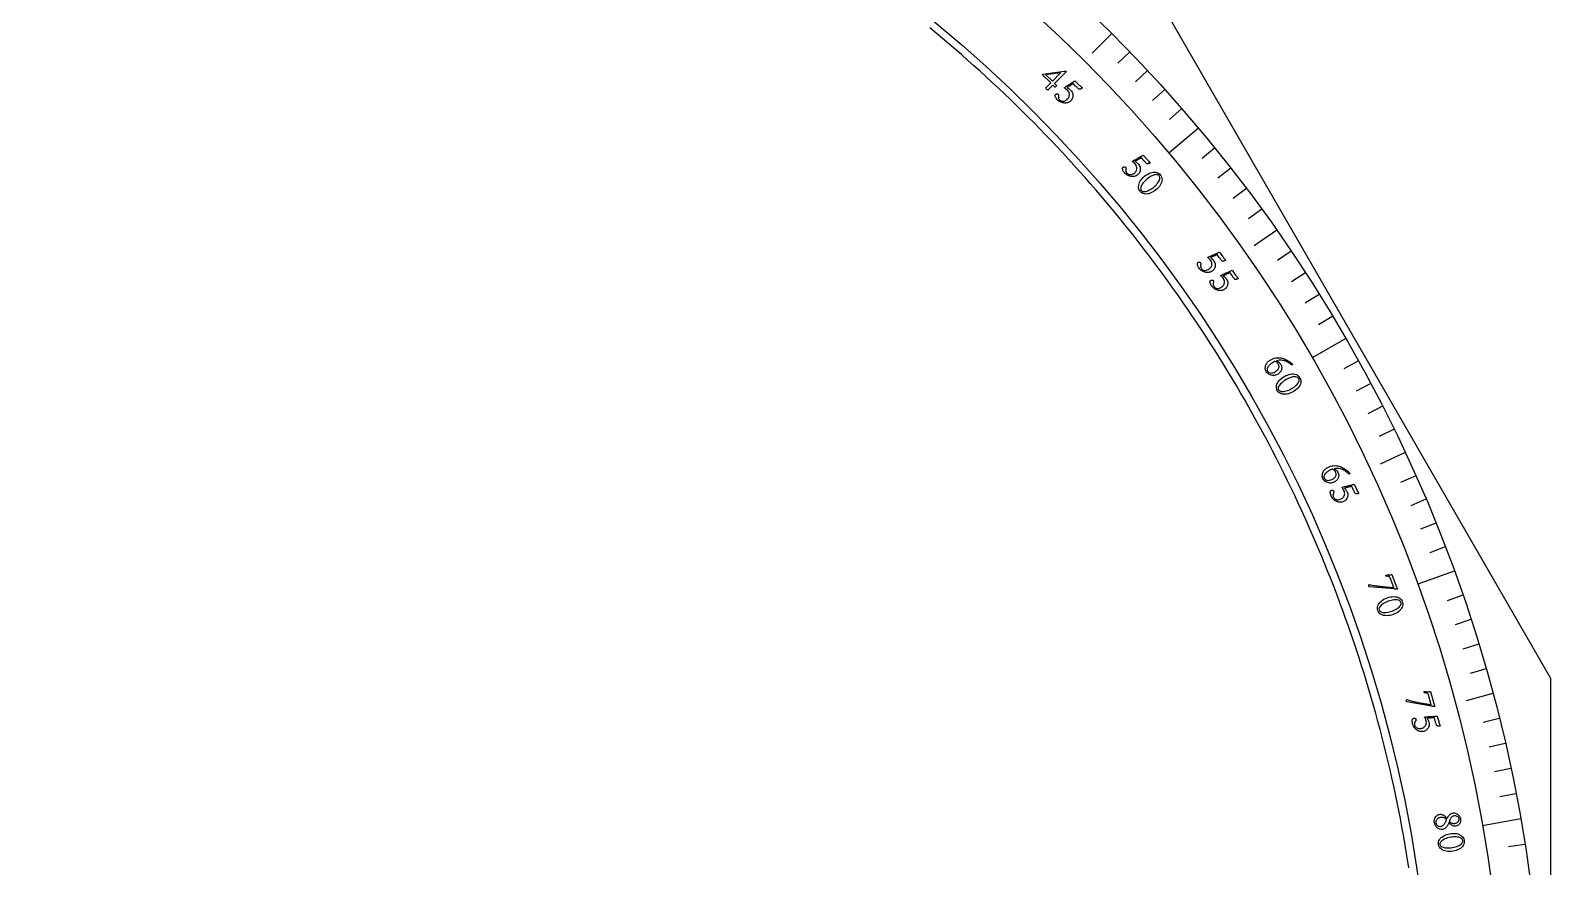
# Model space of a CAD drawing. Header units: millimetres. Extents: x -105 to 105, y -105 to 135.
# Drawn here: x -2.9 to 105, y 14.8 to 74.1 of the extents above; entities that cross this region are included whole.
import ezdxf

# ---------------------------------------------------------------- set-up
doc = ezdxf.new("R2010")
doc.units = ezdxf.units.MM
for name, color, linetype in [('CUT_INNER', 6, 'Continuous'), ('CUT_OUTER', 1, 'Continuous'), ('ENGRAVE', 7, 'Continuous'), ('ENGRAVE_FINE', 8, 'Continuous'), ('TEXT', 5, 'Continuous')]:
    doc.layers.add(name, color=color, linetype=linetype)

msp = doc.modelspace()

# ---------------------------------------------------------------- linework, layer by layer
at = {"layer": 'CUT_INNER'}
msp.add_lwpolyline([(94.9468, 14.68), (94.855, 15.2623), (94.7596, 15.844), (94.6605, 16.4252), (94.558, 17.0057), (94.4519, 17.5856), (94.3422, 18.1648), (94.2289, 18.7433), (94.1122, 19.3211), (93.9918, 19.8982), (93.868, 20.4746), (93.7406, 21.0502), (93.6097, 21.6249), (93.4752, 22.1989), (93.3372, 22.772), (93.1958, 23.3443), (93.0508, 23.9157), (92.9023, 24.4862), (92.7503, 25.0558), (92.5948, 25.6244), (92.4358, 26.1921), (92.2734, 26.7588), (92.1074, 27.3245), (91.938, 27.8891), (91.7652, 28.4527), (91.5889, 29.0152), (91.4091, 29.5767), (91.2259, 30.137), (91.0393, 30.6962), (90.8492, 31.2542), (90.6557, 31.811), (90.4588, 32.3667), (90.2585, 32.9211), (90.0548, 33.4743), (89.8478, 34.0263), (89.6373, 34.5769), (89.4234, 35.1263), (89.2062, 35.6743), (88.9856, 36.221), (88.7617, 36.7663), (88.5345, 37.3103), (88.3039, 37.8528), (88.0699, 38.3939), (87.8327, 38.9336), (87.5922, 39.4718), (87.3483, 40.0085), (87.1012, 40.5437), (86.8508, 41.0774), (86.5971, 41.6095), (86.3401, 42.1401), (86.08, 42.669), (85.8165, 43.1964), (85.5499, 43.7222), (85.28, 44.2463), (85.0069, 44.7687), (84.7306, 45.2894), (84.4511, 45.8085), (84.1684, 46.3258), (83.8826, 46.8414), (83.5936, 47.3552), (83.3015, 47.8672), (83.0062, 48.3775), (82.7078, 48.8859), (82.4063, 49.3924), (82.1017, 49.8971), (81.794, 50.4), (81.4832, 50.9009), (81.1693, 51.3999), (80.8524, 51.897), (80.5324, 52.3921), (80.2095, 52.8852), (79.8834, 53.3764), (79.5544, 53.8656), (79.2224, 54.3527), (78.8874, 54.8378), (78.5495, 55.3208), (78.2085, 55.8017), (77.8647, 56.2805), (77.5179, 56.7572), (77.1682, 57.2318), (76.8155, 57.7042), (76.46, 58.1745), (76.1016, 58.6425), (75.7404, 59.1084), (75.3763, 59.572), (75.0093, 60.0334), (74.6396, 60.4925), (74.267, 60.9493), (73.8916, 61.4039), (73.5134, 61.8561), (73.1325, 62.306), (72.7488, 62.7536), (72.3624, 63.1988), (71.9733, 63.6416), (71.5814, 64.082), (71.1869, 64.52), (70.7897, 64.9556), (70.3898, 65.3887), (69.9872, 65.8194), (69.582, 66.2476), (69.1742, 66.6733), (68.7638, 67.0965), (68.3508, 67.5172), (67.9353, 67.9353), (67.5172, 68.3508), (67.0965, 68.7638), (66.6733, 69.1742), (66.2476, 69.582), (65.8194, 69.9872), (65.3887, 70.3898), (64.9556, 70.7897), (64.52, 71.1869), (64.082, 71.5814), (63.6416, 71.9733), (63.1988, 72.3624), (62.7536, 72.7488), (62.306, 73.1325), (61.8561, 73.5134), (61.4039, 73.8916), (60.9493, 74.267)], dxfattribs=at)
at = {"layer": 'CUT_OUTER'}
msp.add_lwpolyline([(76.8653, 76.8653), (105, 28.1347), (105, -28.1347)], dxfattribs=at)
at = {"layer": 'ENGRAVE'}
for points in [[(73.8676, 73.8676), (72.4792, 72.4792)], [(80.0244, 67.1485), (77.9187, 65.3815)], [(85.5723, 59.9184), (83.9639, 58.7922)], [(90.4689, 52.2322), (88.0883, 50.8578)], [(94.677, 44.1486), (92.8975, 43.3188)], [(98.1645, 35.729), (95.5814, 34.7888)], [(100.905, 27.0374), (99.0084, 26.5292)], [(102.8774, 18.1401), (100.1703, 17.6627)]]:
    msp.add_lwpolyline(points, dxfattribs=at)
for radius in [104.4645, 101.7156, 96.6105]:
    msp.add_circle((0, 0), radius, dxfattribs=at)
at = {"layer": 'ENGRAVE_FINE'}
for points in [[(75.1455, 72.5671), (74.298, 71.7488)], [(76.4005, 71.2446), (75.5389, 70.4412)], [(77.6323, 69.9004), (76.7568, 69.1121)], [(78.8404, 68.5349), (77.9512, 67.762)], [(81.1842, 65.7416), (80.2686, 65.0002)], [(82.3191, 64.3148), (81.3908, 63.5895)], [(83.4291, 62.8683), (82.4882, 62.1593)], [(84.5136, 61.4027), (83.5605, 60.7102)], [(86.605, 58.4158), (85.6283, 57.757)], [(87.6113, 56.8954), (86.6233, 56.2538)], [(88.5909, 55.3578), (87.5918, 54.7335)], [(89.5436, 53.8032), (88.5337, 53.1964)], [(91.3667, 50.6454), (90.3363, 50.0742)], [(92.2367, 49.0431), (91.1965, 48.49)], [(93.0786, 47.4259), (92.0289, 46.891)], [(93.8921, 45.7942), (92.8332, 45.2778)], [(95.4331, 42.4895), (94.3568, 42.0104)], [(96.1601, 40.8175), (95.0756, 40.3572)], [(96.8578, 39.1331), (95.7655, 38.6918)], [(97.526, 37.4367), (96.4262, 37.0145)], [(98.7731, 34.0103), (97.6592, 33.6268)], [(99.3516, 32.2813), (98.2312, 31.9173)], [(99.8999, 30.5425), (98.7733, 30.198)], [(100.4177, 28.7943), (99.2853, 28.4696)], [(101.3615, 25.2722), (100.2184, 24.9872)], [(101.7871, 23.4994), (100.6392, 23.2344)], [(102.1817, 21.7194), (101.0293, 21.4745)], [(102.5452, 19.9328), (101.3887, 19.708)], [(103.1784, 16.3418), (102.0148, 16.1576)]]:
    msp.add_lwpolyline(points, dxfattribs=at)
at = {"layer": 'TEXT'}
for points in [[(70.6132, 71.1855), (70.6203, 71.1769), (70.6246, 71.1679), (70.6262, 71.1586), (70.6251, 71.1488), (70.6221, 71.1394), (70.6182, 71.1308), (70.6134, 71.1232), (70.6077, 71.1165), (69.8111, 70.3142), (69.932, 70.1939), (69.9355, 70.1873), (69.9357, 70.1778), (69.9324, 70.1655), (69.9259, 70.1503), (69.9165, 70.1337), (69.9051, 70.117), (69.8917, 70.1004), (69.8761, 70.0838), (69.8651, 70.0735), (69.8549, 70.0656), (69.8454, 70.06), (69.8367, 70.0567), (69.6952, 70.1975), (69.3414, 69.8411), (69.3402, 69.8416), (69.3367, 69.8432), (69.3309, 69.8457), (69.3228, 69.8493), (69.3109, 69.8566), (69.2938, 69.8703), (69.2715, 69.8905), (69.244, 69.9171), (69.2132, 69.9496), (69.1936, 69.9752), (69.1852, 69.9938), (69.1878, 70.0056), (69.5346, 70.3565), (68.9582, 70.9216), (68.9567, 70.9299), (68.9564, 70.9382), (68.9575, 70.9465), (68.9598, 70.9548), (68.963, 70.9627), (68.9664, 70.9695), (68.9701, 70.9752), (68.974, 70.98), (70.5003, 71.194), (70.5127, 71.195), (70.5272, 71.1958), (70.5435, 71.1965), (70.5619, 71.1971), (70.5796, 71.1967), (70.5941, 71.1946), (70.6053, 71.1909), (70.6132, 71.1855)], [(70.2406, 71.0709), (69.1908, 70.9246), (69.6502, 70.4735)], [(70.9488, 69.8375), (71.0032, 69.7754), (71.0462, 69.7112), (71.0778, 69.6448), (71.098, 69.5764), (71.1083, 69.5077), (71.1103, 69.4405), (71.1039, 69.3746), (71.0892, 69.3102), (71.0671, 69.2491), (71.0387, 69.1932), (71.004, 69.1424), (70.9629, 69.0968), (70.9088, 69.0496), (70.8517, 69.0105), (70.7916, 68.9795), (70.7286, 68.9565), (70.6638, 68.9409), (70.5986, 68.9321), (70.533, 68.9299), (70.467, 68.9344), (70.4014, 68.945), (70.3373, 68.9613), (70.2745, 68.9833), (70.2131, 69.0109), (70.154, 69.0434), (70.0983, 69.0803), (70.0461, 69.1216), (69.9972, 69.1672), (69.9772, 69.1888), (69.9562, 69.2144), (69.9341, 69.2438), (69.9111, 69.2771), (69.8891, 69.3125), (69.8702, 69.3481), (69.8543, 69.384), (69.8416, 69.4201), (69.8411, 69.4289), (69.8417, 69.4408), (69.8433, 69.4558), (69.846, 69.474), (69.8504, 69.4927), (69.8571, 69.5097), (69.8661, 69.5249), (69.8774, 69.5382), (69.8998, 69.5573), (69.9234, 69.5711), (69.9481, 69.5795), (69.974, 69.5827), (69.9992, 69.581), (70.0219, 69.5751), (70.0422, 69.5649), (70.0599, 69.5504), (70.0774, 69.5287), (70.0887, 69.5052), (70.0937, 69.4799), (70.0926, 69.4528), (70.0888, 69.4252), (70.086, 69.3984), (70.0843, 69.3724), (70.0836, 69.3471), (70.0852, 69.3185), (70.0904, 69.2906), (70.0992, 69.2635), (70.1117, 69.2372), (70.1266, 69.212), (70.1429, 69.1884), (70.1604, 69.1663), (70.1793, 69.1457), (70.2079, 69.1204), (70.2404, 69.0987), (70.2769, 69.0806), (70.3173, 69.0661), (70.361, 69.0569), (70.4076, 69.0548), (70.4569, 69.0598), (70.5091, 69.0719), (70.5633, 69.0927), (70.6189, 69.124), (70.6757, 69.1658), (70.7338, 69.218), (70.7647, 69.2522), (70.7922, 69.2911), (70.8164, 69.3347), (70.8373, 69.3831), (70.8528, 69.4349), (70.8609, 69.4891), (70.8615, 69.5456), (70.8547, 69.6043), (70.8382, 69.6643), (70.8095, 69.7242), (70.7686, 69.7841), (70.7156, 69.8439), (70.697, 69.8616), (70.6744, 69.8809), (70.6477, 69.902), (70.6171, 69.9248), (70.5861, 69.9463), (70.5586, 69.9634), (70.5347, 69.9762), (70.5142, 69.9847), (70.5117, 69.9884), (70.5106, 69.9931), (70.5107, 69.9988), (70.5122, 70.0056), (70.5146, 70.0126), (70.5179, 70.019), (70.5219, 70.025), (70.5268, 70.0304), (70.5955, 70.0758), (70.6643, 70.1212), (70.733, 70.1665), (70.8018, 70.2118), (70.8695, 70.2564), (70.9348, 70.2993), (70.9977, 70.3407), (71.0584, 70.3806), (71.115, 70.418), (71.1659, 70.452), (71.211, 70.4827), (71.2504, 70.5101), (71.5511, 70.205), (71.5723, 70.1839), (71.5943, 70.163), (71.6171, 70.1424), (71.6406, 70.122), (71.6637, 70.1027), (71.6851, 70.0854), (71.7048, 70.0701), (71.7229, 70.0568), (71.7379, 70.046), (71.7486, 70.0383), (71.7551, 70.0337), (71.7572, 70.0321), (71.7592, 70.0241), (71.761, 70.0166), (71.7628, 70.0099), (71.7644, 70.0038), (71.7652, 69.9982), (71.7645, 69.9931), (71.7625, 69.9883), (71.759, 69.984), (71.7542, 69.9802), (71.7459, 69.9749), (71.7342, 69.968), (71.7192, 69.9597), (71.7017, 69.9507), (71.6827, 69.9418), (71.6624, 69.9331), (71.6406, 69.9246), (71.6183, 69.9169), (71.5964, 69.911), (71.5749, 69.9067), (71.5538, 69.9041), (71.5299, 69.9244), (71.504, 69.9467), (71.4759, 69.9712), (71.4458, 69.9978), (71.4136, 70.027), (71.3793, 70.0593), (71.3429, 70.0948), (71.3044, 70.1334), (71.1335, 70.3067), (71.0781, 70.2705), (71.0224, 70.2338), (70.9664, 70.1966), (70.9102, 70.1588), (70.8544, 70.1214), (70.7996, 70.0853), (70.7459, 70.0504), (70.6933, 70.0169), (70.7237, 70.0022), (70.7567, 69.9836), (70.7923, 69.961), (70.8305, 69.9345), (70.8674, 69.9071), (70.8995, 69.8818), (70.9266, 69.8586), (70.9488, 69.8375)], [(75.7553, 64.592), (75.8052, 64.5262), (75.8435, 64.459), (75.8703, 64.3906), (75.8856, 64.321), (75.891, 64.2517), (75.8881, 64.1844), (75.8771, 64.1192), (75.8578, 64.056), (75.8314, 63.9967), (75.7991, 63.9429), (75.7608, 63.8948), (75.7166, 63.8522), (75.6593, 63.809), (75.5995, 63.7741), (75.5374, 63.7474), (75.4728, 63.729), (75.4071, 63.7181), (75.3414, 63.7139), (75.2758, 63.7164), (75.2103, 63.7256), (75.1457, 63.7409), (75.0829, 63.7618), (75.0218, 63.7881), (74.9625, 63.82), (74.9059, 63.8567), (74.853, 63.8975), (74.8038, 63.9424), (74.7583, 63.9914), (74.7399, 64.0144), (74.7208, 64.0414), (74.7009, 64.0723), (74.6803, 64.1072), (74.6609, 64.144), (74.6446, 64.1809), (74.6313, 64.2178), (74.6212, 64.2548), (74.6214, 64.2636), (74.6228, 64.2754), (74.6255, 64.2903), (74.6295, 64.3082), (74.6352, 64.3266), (74.643, 64.343), (74.6531, 64.3575), (74.6654, 64.37), (74.6891, 64.3874), (74.7136, 64.3995), (74.7389, 64.4062), (74.7649, 64.4075), (74.7899, 64.404), (74.8121, 64.3965), (74.8316, 64.3848), (74.8483, 64.3691), (74.8642, 64.3462), (74.8738, 64.322), (74.877, 64.2964), (74.8739, 64.2695), (74.8681, 64.2422), (74.8634, 64.2157), (74.8598, 64.1898), (74.8573, 64.1647), (74.8569, 64.136), (74.8601, 64.1078), (74.867, 64.0802), (74.8776, 64.053), (74.8907, 64.0268), (74.9052, 64.0021), (74.9211, 63.9788), (74.9384, 63.9569), (74.9652, 63.9297), (74.9961, 63.9057), (75.0311, 63.8851), (75.0704, 63.8677), (75.1134, 63.8554), (75.1596, 63.85), (75.2092, 63.8514), (75.2621, 63.8597), (75.3177, 63.8766), (75.3753, 63.9039), (75.435, 63.9415), (75.4967, 63.9895), (75.53, 64.0214), (75.5602, 64.0582), (75.5875, 64.1), (75.6117, 64.1467), (75.6309, 64.1973), (75.6428, 64.2508), (75.6475, 64.3071), (75.6449, 64.3662), (75.6327, 64.4271), (75.6083, 64.4889), (75.5719, 64.5516), (75.5233, 64.6151), (75.506, 64.634), (75.4848, 64.6549), (75.4597, 64.6779), (75.4307, 64.7028), (75.4014, 64.7264), (75.3752, 64.7455), (75.3522, 64.76), (75.3324, 64.7699), (75.3302, 64.7737), (75.3294, 64.7785), (75.33, 64.7842), (75.3319, 64.7908), (75.3348, 64.7976), (75.3386, 64.8039), (75.343, 64.8095), (75.3482, 64.8146), (75.42, 64.855), (75.4918, 64.8953), (75.5637, 64.9356), (75.6355, 64.9759), (75.7062, 65.0155), (75.7744, 65.0537), (75.8402, 65.0905), (75.9035, 65.1259), (75.9626, 65.1591), (76.0158, 65.1895), (76.063, 65.2169), (76.1043, 65.2413), (76.3824, 64.9156), (76.402, 64.893), (76.4225, 64.8706), (76.4437, 64.8484), (76.4658, 64.8264), (76.4874, 64.8055), (76.5075, 64.7867), (76.5261, 64.7701), (76.5431, 64.7555), (76.5574, 64.7436), (76.5675, 64.7352), (76.5736, 64.7301), (76.5756, 64.7284), (76.577, 64.7202), (76.5783, 64.7127), (76.5796, 64.7058), (76.5807, 64.6996), (76.5812, 64.694), (76.5802, 64.6889), (76.5778, 64.6844), (76.574, 64.6803), (76.5689, 64.6768), (76.5603, 64.6721), (76.5481, 64.6661), (76.5325, 64.6589), (76.5144, 64.6511), (76.4949, 64.6437), (76.474, 64.6364), (76.4516, 64.6294), (76.4289, 64.6234), (76.4066, 64.6191), (76.3848, 64.6163), (76.3636, 64.6153), (76.3413, 64.6372), (76.317, 64.6613), (76.2907, 64.6877), (76.2626, 64.7164), (76.2325, 64.7478), (76.2006, 64.7825), (76.1668, 64.8205), (76.1312, 64.8618), (75.9732, 65.0469), (75.9153, 65.0147), (75.8571, 64.9821), (75.7986, 64.9489), (75.7398, 64.9153), (75.6815, 64.8819), (75.6243, 64.8498), (75.5682, 64.8189), (75.5133, 64.7892), (75.5426, 64.7724), (75.5742, 64.7514), (75.6081, 64.7264), (75.6443, 64.6972), (75.6792, 64.6672), (75.7094, 64.6397), (75.7348, 64.6146), (75.7553, 64.592)], [(77.309, 63.8369), (77.3656, 63.7558), (77.405, 63.6708), (77.4269, 63.5819), (77.4315, 63.4892), (77.4207, 63.3946), (77.3962, 63.3001), (77.3581, 63.2055), (77.3065, 63.111), (77.2433, 63.0185), (77.1705, 62.9299), (77.0881, 62.8452), (76.9962, 62.7644), (76.8984, 62.6907), (76.7988, 62.6272), (76.6971, 62.5739), (76.5936, 62.5309), (76.4905, 62.4993), (76.3901, 62.4805), (76.2925, 62.4746), (76.1977, 62.4814), (76.1081, 62.5025), (76.0261, 62.5394), (75.9516, 62.5922), (75.8847, 62.6608), (75.8315, 62.7376), (75.7948, 62.8196), (75.7744, 62.9066), (75.7705, 62.9988), (75.7813, 63.0938), (75.8051, 63.189), (75.8421, 63.2845), (75.8921, 63.3804), (75.9536, 63.4744), (76.0248, 63.5645), (76.1058, 63.6506), (76.1967, 63.7327), (76.2935, 63.8076), (76.3924, 63.8723), (76.4934, 63.9267), (76.5967, 63.9707), (76.6997, 64.0029), (76.8002, 64.0218), (76.8982, 64.0274), (76.9936, 64.0196), (77.0839, 63.9973), (77.1666, 63.9595), (77.2416, 63.906), (77.309, 63.8369)], [(77.2369, 63.7581), (77.1942, 63.7991), (77.1435, 63.8279), (77.085, 63.8447), (77.0186, 63.8493), (76.9463, 63.8429), (76.8699, 63.8267), (76.7896, 63.8006), (76.7054, 63.7646), (76.619, 63.7197), (76.5325, 63.667), (76.4459, 63.6064), (76.359, 63.538), (76.2769, 63.4658), (76.2021, 63.3921), (76.1345, 63.3168), (76.0742, 63.2399), (76.0224, 63.1636), (75.9805, 63.0901), (75.9485, 63.0193), (75.9263, 62.9514), (75.9154, 62.8881), (75.9171, 62.8312), (75.9316, 62.781), (75.9587, 62.7371), (76.0034, 62.6942), (76.0557, 62.6646), (76.1155, 62.6483), (76.1829, 62.6452), (76.2561, 62.6538), (76.3333, 62.6726), (76.4146, 62.7015), (76.4999, 62.7405), (76.587, 62.7879), (76.674, 62.8419), (76.7607, 62.9026), (76.8471, 62.97), (76.9305, 63.0421), (77.006, 63.115), (77.0733, 63.1887), (77.1326, 63.2633), (77.1829, 63.3371), (77.2233, 63.4086), (77.2537, 63.4777), (77.2741, 63.5444), (77.2834, 63.607), (77.2803, 63.6634), (77.2648, 63.7138), (77.2369, 63.7581)], [(81.0966, 57.7437), (81.1405, 57.6738), (81.1729, 57.6036), (81.1936, 57.5331), (81.2027, 57.4623), (81.2021, 57.3929), (81.1934, 57.3261), (81.1767, 57.2621), (81.152, 57.2008), (81.1205, 57.144), (81.0836, 57.0933), (81.0413, 57.0486), (80.9936, 57.0101), (80.9327, 56.9721), (80.8701, 56.9425), (80.8059, 56.9214), (80.7399, 56.9086), (80.6735, 56.9035), (80.6077, 56.905), (80.5426, 56.9132), (80.4782, 56.9281), (80.4151, 56.949), (80.3544, 56.9752), (80.2958, 57.0068), (80.2395, 57.0438), (80.1864, 57.0853), (80.1372, 57.1305), (80.0921, 57.1795), (80.0511, 57.2322), (80.0347, 57.2568), (80.018, 57.2853), (80.0009, 57.3179), (79.9835, 57.3544), (79.9673, 57.3928), (79.9543, 57.431), (79.9443, 57.4689), (79.9374, 57.5066), (79.9384, 57.5154), (79.9408, 57.527), (79.9448, 57.5416), (79.9503, 57.5591), (79.9576, 57.5769), (79.9669, 57.5926), (79.9782, 57.6061), (79.9915, 57.6175), (80.0166, 57.6328), (80.0421, 57.6427), (80.0678, 57.6472), (80.0939, 57.6462), (80.1185, 57.6406), (80.14, 57.6311), (80.1583, 57.6178), (80.1736, 57.6007), (80.1875, 57.5765), (80.1949, 57.5515), (80.1959, 57.5258), (80.1904, 57.4992), (80.1823, 57.4726), (80.1753, 57.4465), (80.1695, 57.4211), (80.1648, 57.3963), (80.1619, 57.3677), (80.1626, 57.3394), (80.1671, 57.3112), (80.1752, 57.2833), (80.186, 57.256), (80.1983, 57.2301), (80.2121, 57.2055), (80.2275, 57.1823), (80.2517, 57.1528), (80.2804, 57.1262), (80.3136, 57.1026), (80.3512, 57.0819), (80.3929, 57.0659), (80.4385, 57.0564), (80.4881, 57.0535), (80.5415, 57.0572), (80.5983, 57.0692), (80.6581, 57.0913), (80.7208, 57.1236), (80.7865, 57.166), (80.8224, 57.1949), (80.8557, 57.2289), (80.8865, 57.2682), (80.9148, 57.3126), (80.9382, 57.3614), (80.9548, 57.4136), (80.9643, 57.4693), (80.9669, 57.5284), (80.9601, 57.5901), (80.9412, 57.6538), (80.9103, 57.7194), (80.8675, 57.7869), (80.8519, 57.8073), (80.8326, 57.83), (80.8096, 57.855), (80.7829, 57.8823), (80.7557, 57.9084), (80.7313, 57.9297), (80.7097, 57.9462), (80.6908, 57.9578), (80.689, 57.9618), (80.6886, 57.9666), (80.6896, 57.9722), (80.6921, 57.9787), (80.6957, 57.9852), (80.6999, 57.9911), (80.7048, 57.9963), (80.7105, 58.0009), (80.7855, 58.0349), (80.8606, 58.0688), (80.9357, 58.1027), (81.0107, 58.1366), (81.0846, 58.1699), (81.1558, 58.202), (81.2246, 58.2329), (81.2907, 58.2626), (81.3526, 58.2906), (81.4082, 58.3162), (81.4576, 58.3394), (81.5008, 58.3602), (81.7495, 58.0114), (81.7671, 57.9872), (81.7855, 57.9631), (81.8047, 57.9391), (81.8248, 57.9153), (81.8445, 57.8926), (81.8629, 57.8721), (81.88, 57.8539), (81.8957, 57.8379), (81.9088, 57.8249), (81.9182, 57.8155), (81.9238, 57.81), (81.9257, 57.8081), (81.9264, 57.7998), (81.927, 57.7922), (81.9277, 57.7853), (81.9283, 57.779), (81.9282, 57.7733), (81.9268, 57.7684), (81.924, 57.764), (81.9199, 57.7603), (81.9145, 57.7573), (81.9055, 57.7533), (81.8929, 57.7484), (81.8767, 57.7426), (81.858, 57.7364), (81.8379, 57.7307), (81.8164, 57.7253), (81.7936, 57.7203), (81.7703, 57.7163), (81.7478, 57.7139), (81.7259, 57.7131), (81.7046, 57.7139), (81.6843, 57.7376), (81.6621, 57.7638), (81.6383, 57.7924), (81.6128, 57.8234), (81.5856, 57.8573), (81.5568, 57.8947), (81.5265, 57.9355), (81.4946, 57.9797), (81.3533, 58.1778), (81.2928, 58.1509), (81.232, 58.1234), (81.1708, 58.0955), (81.1093, 58.0671), (81.0483, 58.039), (80.9885, 58.0119), (80.93, 57.986), (80.8727, 57.9612), (80.9004, 57.9419), (80.9301, 57.9183), (80.9617, 57.8904), (80.9952, 57.8582), (81.0274, 57.8253), (81.055, 57.7952), (81.0781, 57.768), (81.0966, 57.7437)], [(81.998, 56.4564), (82.0408, 56.3858), (82.072, 56.3151), (82.0916, 56.2442), (82.0997, 56.1734), (82.0979, 56.1039), (82.0882, 56.0373), (82.0705, 55.9736), (82.0448, 55.9127), (82.0124, 55.8564), (81.9747, 55.8062), (81.9317, 55.7623), (81.8834, 55.7245), (81.8219, 55.6874), (81.7589, 55.6588), (81.6943, 55.6387), (81.6282, 55.6271), (81.5617, 55.6229), (81.496, 55.6255), (81.431, 55.6347), (81.3668, 55.6506), (81.3041, 55.6725), (81.2437, 55.6997), (81.1857, 55.7322), (81.13, 55.7701), (81.0775, 55.8124), (81.0291, 55.8584), (80.9848, 55.9081), (80.9445, 55.9615), (80.9286, 55.9863), (80.9123, 56.0151), (80.8958, 56.0479), (80.8788, 56.0847), (80.8633, 56.1234), (80.8509, 56.1617), (80.8415, 56.1998), (80.8352, 56.2376), (80.8363, 56.2463), (80.8389, 56.258), (80.8431, 56.2725), (80.8489, 56.2899), (80.8565, 56.3076), (80.866, 56.3231), (80.8775, 56.3365), (80.891, 56.3477), (80.9164, 56.3626), (80.942, 56.372), (80.9678, 56.3761), (80.9938, 56.3747), (81.0184, 56.3687), (81.0397, 56.3589), (81.0579, 56.3453), (81.0728, 56.328), (81.0863, 56.3036), (81.0933, 56.2785), (81.0939, 56.2527), (81.088, 56.2262), (81.0795, 56.1997), (81.0721, 56.1738), (81.0659, 56.1484), (81.0608, 56.1237), (81.0574, 56.0952), (81.0577, 56.0669), (81.0618, 56.0386), (81.0695, 56.0105), (81.0798, 55.9831), (81.0917, 55.957), (81.1051, 55.9322), (81.1201, 55.9087), (81.1439, 55.8789), (81.1722, 55.8519), (81.205, 55.8277), (81.2422, 55.8064), (81.2837, 55.7898), (81.3292, 55.7796), (81.3786, 55.7759), (81.4321, 55.7787), (81.4891, 55.7898), (81.5493, 55.811), (81.6125, 55.8423), (81.6788, 55.8836), (81.7151, 55.9119), (81.749, 55.9455), (81.7804, 55.9842), (81.8094, 56.0282), (81.8336, 56.0766), (81.851, 56.1286), (81.8614, 56.1841), (81.8649, 56.2431), (81.859, 56.305), (81.8412, 56.369), (81.8114, 56.4351), (81.7696, 56.5032), (81.7543, 56.5238), (81.7354, 56.5468), (81.7128, 56.5722), (81.6865, 56.5999), (81.6598, 56.6265), (81.6357, 56.6481), (81.6143, 56.6649), (81.5957, 56.6769), (81.5939, 56.6809), (81.5935, 56.6857), (81.5947, 56.6913), (81.5973, 56.6977), (81.6009, 56.7042), (81.6053, 56.71), (81.6103, 56.7152), (81.616, 56.7197), (81.6915, 56.7524), (81.7671, 56.7852), (81.8427, 56.8179), (81.9184, 56.8506), (81.9927, 56.8827), (82.0645, 56.9136), (82.1337, 56.9435), (82.2003, 56.9722), (82.2626, 56.9992), (82.3186, 57.0239), (82.3684, 57.0463), (82.4119, 57.0664), (82.655, 56.7137), (82.6722, 56.6892), (82.6903, 56.6649), (82.7091, 56.6406), (82.7288, 56.6164), (82.7482, 56.5934), (82.7663, 56.5727), (82.783, 56.5542), (82.7985, 56.5379), (82.8114, 56.5247), (82.8206, 56.5152), (82.8262, 56.5096), (82.828, 56.5077), (82.8285, 56.4994), (82.8291, 56.4918), (82.8296, 56.4848), (82.8301, 56.4785), (82.83, 56.4729), (82.8285, 56.4679), (82.8256, 56.4636), (82.8214, 56.46), (82.816, 56.4571), (82.8069, 56.4532), (82.7942, 56.4485), (82.778, 56.4429), (82.7592, 56.4371), (82.739, 56.4317), (82.7174, 56.4266), (82.6945, 56.422), (82.6712, 56.4183), (82.6486, 56.4163), (82.6267, 56.4158), (82.6055, 56.417), (82.5855, 56.441), (82.5638, 56.4676), (82.5404, 56.4965), (82.5154, 56.5279), (82.4887, 56.5623), (82.4605, 56.6001), (82.4309, 56.6413), (82.3997, 56.6861), (82.2615, 56.8864), (82.2006, 56.8604), (82.1393, 56.8339), (82.0778, 56.807), (82.0158, 56.7795), (81.9544, 56.7524), (81.8942, 56.7263), (81.8352, 56.7013), (81.7776, 56.6774), (81.805, 56.6577), (81.8342, 56.6336), (81.8654, 56.6052), (81.8984, 56.5725), (81.93, 56.539), (81.9572, 56.5085), (81.9799, 56.481), (81.998, 56.4564)], [(85.8447, 50.4152), (85.8783, 50.3511), (85.9027, 50.2887), (85.918, 50.228), (85.9241, 50.1691), (85.9227, 50.1123), (85.9154, 50.0581), (85.9021, 50.0064), (85.8828, 49.9572), (85.859, 49.9109), (85.8321, 49.8677), (85.8021, 49.8276), (85.769, 49.7906), (85.7346, 49.7572), (85.7006, 49.7279), (85.6669, 49.7027), (85.6337, 49.6815), (85.5639, 49.6466), (85.4916, 49.6215), (85.4168, 49.6061), (85.3395, 49.6005), (85.2621, 49.6042), (85.1872, 49.6169), (85.1147, 49.6385), (85.0446, 49.6691), (84.9791, 49.7086), (84.9205, 49.7569), (84.8688, 49.814), (84.824, 49.8801), (84.7952, 49.9359), (84.7742, 49.9927), (84.7609, 50.0505), (84.7553, 50.1092), (84.7565, 50.1679), (84.7636, 50.2257), (84.7765, 50.2825), (84.7953, 50.3385), (84.8193, 50.3928), (84.8477, 50.445), (84.8807, 50.4949), (84.9182, 50.5427), (84.9591, 50.5872), (85.0023, 50.6274), (85.0479, 50.6632), (85.096, 50.6947), (85.1916, 50.7465), (85.2892, 50.7892), (85.3888, 50.8228), (85.4904, 50.8472), (85.5925, 50.862), (85.6934, 50.8664), (85.793, 50.8606), (85.8915, 50.8446), (85.966, 50.8261), (86.0405, 50.8031), (86.1152, 50.7756), (86.1899, 50.7435), (86.2634, 50.708), (86.3344, 50.6701), (86.4029, 50.6298), (86.469, 50.5871), (86.5311, 50.543), (86.5879, 50.4985), (86.6393, 50.4537), (86.6853, 50.4085), (86.6882, 50.3993), (86.6866, 50.3895), (86.6804, 50.3792), (86.6696, 50.3684), (86.6573, 50.3583), (86.6467, 50.35), (86.6378, 50.3435), (86.6307, 50.3389), (86.5927, 50.372), (86.5507, 50.4063), (86.5045, 50.4418), (86.4542, 50.4786), (86.3998, 50.5149), (86.3415, 50.549), (86.2793, 50.5811), (86.2133, 50.611), (86.1436, 50.6371), (86.0704, 50.6577), (85.9939, 50.6729), (85.914, 50.6824), (85.8307, 50.6851), (85.7441, 50.6792), (85.6542, 50.6648), (85.561, 50.642), (85.6061, 50.6229), (85.6493, 50.6), (85.6907, 50.5734), (85.7302, 50.5432), (85.7663, 50.5111), (85.7974, 50.479), (85.8235, 50.4471), (85.8447, 50.4152)], [(85.4403, 50.598), (85.4185, 50.5883), (85.3966, 50.5781), (85.3746, 50.5674), (85.3524, 50.5562), (85.3303, 50.5446), (85.3083, 50.5327), (85.2866, 50.5204), (85.265, 50.5079), (85.2235, 50.4818), (85.1823, 50.4529), (85.1416, 50.4213), (85.1011, 50.3869), (85.0624, 50.3504), (85.0266, 50.3125), (84.9937, 50.2732), (84.9639, 50.2325), (84.938, 50.1909), (84.9172, 50.1492), (84.9013, 50.1072), (84.8905, 50.0651), (84.8859, 50.0236), (84.8888, 49.9835), (84.8991, 49.9448), (84.9168, 49.9076), (84.957, 49.8551), (85.0079, 49.8161), (85.0696, 49.7906), (85.1422, 49.7786), (85.2208, 49.7801), (85.3009, 49.7951), (85.3825, 49.8236), (85.4654, 49.8656), (85.5166, 49.8981), (85.5635, 49.9335), (85.6063, 49.9717), (85.6447, 50.0128), (85.6775, 50.0564), (85.7032, 50.1019), (85.7217, 50.1496), (85.733, 50.1992), (85.7357, 50.2505), (85.7283, 50.3032), (85.7106, 50.3572), (85.6828, 50.4125), (85.6656, 50.4393), (85.6456, 50.4663), (85.6226, 50.4935), (85.5967, 50.521), (85.5664, 50.5464), (85.5303, 50.5678), (85.4882, 50.585), (85.4403, 50.598)], [(87.2196, 49.4425), (87.2614, 49.3528), (87.2853, 49.2623), (87.2915, 49.1709), (87.28, 49.0788), (87.2528, 48.9876), (87.2123, 48.8987), (87.1584, 48.8122), (87.0912, 48.7281), (87.0129, 48.6479), (86.9258, 48.5733), (86.8299, 48.5042), (86.7254, 48.4406), (86.6163, 48.385), (86.5071, 48.3398), (86.3978, 48.305), (86.2883, 48.2806), (86.1813, 48.2674), (86.0792, 48.2663), (85.9821, 48.2774), (85.8899, 48.3005), (85.8053, 48.3369), (85.7309, 48.3875), (85.6668, 48.4524), (85.6127, 48.5316), (85.5737, 48.6165), (85.5518, 48.7036), (85.5469, 48.7928), (85.559, 48.8843), (85.5861, 48.9759), (85.6261, 49.0656), (85.6791, 49.1533), (85.745, 49.239), (85.8219, 49.3209), (85.9077, 49.3972), (86.0024, 49.4679), (86.1061, 49.533), (86.2145, 49.59), (86.3231, 49.6365), (86.4321, 49.6725), (86.5414, 49.698), (86.6485, 49.7118), (86.7507, 49.713), (86.8482, 49.7015), (86.9408, 49.6772), (87.0259, 49.6396), (87.1007, 49.5879), (87.1653, 49.5222), (87.2196, 49.4425)], [(87.135, 49.3775), (87.1, 49.4252), (87.0551, 49.4624), (87.0004, 49.4891), (86.9358, 49.5051), (86.8635, 49.5114), (86.7855, 49.5087), (86.7019, 49.4969), (86.6126, 49.4761), (86.5198, 49.4469), (86.4255, 49.41), (86.3296, 49.3654), (86.2322, 49.3131), (86.1388, 49.2563), (86.0523, 49.1967), (85.9727, 49.1342), (85.8999, 49.069), (85.8357, 49.0028), (85.7817, 48.9377), (85.7379, 48.8736), (85.7042, 48.8105), (85.6824, 48.7501), (85.6743, 48.6938), (85.6798, 48.6418), (85.6989, 48.5939), (85.7355, 48.5439), (85.7818, 48.5056), (85.8379, 48.4792), (85.9037, 48.4645), (85.9773, 48.4603), (86.0566, 48.4653), (86.1417, 48.4797), (86.2324, 48.5033), (86.3265, 48.5348), (86.4215, 48.5729), (86.5174, 48.6176), (86.6143, 48.669), (86.7089, 48.7255), (86.7959, 48.7842), (86.875, 48.8451), (86.9464, 48.9082), (87.0087, 48.9722), (87.0609, 49.0356), (87.1028, 49.0983), (87.1345, 49.1605), (87.1545, 49.2205), (87.1613, 49.2767), (87.1547, 49.329), (87.135, 49.3775)], [(89.912, 42.7415), (89.9399, 42.6747), (89.9588, 42.6104), (89.9687, 42.5487), (89.9697, 42.4894), (89.9634, 42.433), (89.9513, 42.3796), (89.9335, 42.3292), (89.91, 42.2819), (89.8823, 42.2378), (89.8517, 42.1971), (89.8184, 42.1598), (89.7822, 42.1259), (89.745, 42.0956), (89.7085, 42.0694), (89.6728, 42.0472), (89.6379, 42.029), (89.5653, 42.0003), (89.491, 41.9816), (89.4152, 41.9728), (89.3377, 41.9739), (89.261, 41.9844), (89.1875, 42.0035), (89.1171, 42.0314), (89.0499, 42.068), (88.9881, 42.113), (88.934, 42.1662), (88.8874, 42.2277), (88.8485, 42.2974), (88.8248, 42.3555), (88.8088, 42.4139), (88.8006, 42.4726), (88.8001, 42.5316), (88.8064, 42.59), (88.8185, 42.6469), (88.8363, 42.7025), (88.8599, 42.7565), (88.8885, 42.8086), (88.9214, 42.858), (88.9586, 42.9049), (89.0001, 42.9492), (89.0447, 42.99), (89.0913, 43.0263), (89.1399, 43.058), (89.1905, 43.0852), (89.2902, 43.1285), (89.3912, 43.1625), (89.4934, 43.1873), (89.5967, 43.2028), (89.6997, 43.2085), (89.8006, 43.2042), (89.8994, 43.1897), (89.9961, 43.1651), (90.0686, 43.1403), (90.1409, 43.1109), (90.2129, 43.077), (90.2845, 43.0385), (90.3546, 42.9967), (90.4221, 42.9527), (90.4868, 42.9066), (90.5489, 42.8583), (90.6069, 42.809), (90.6596, 42.7597), (90.7069, 42.7106), (90.7488, 42.6616), (90.751, 42.6521), (90.7485, 42.6425), (90.7414, 42.6328), (90.7297, 42.623), (90.7166, 42.614), (90.7053, 42.6066), (90.6959, 42.601), (90.6883, 42.597), (90.6534, 42.6333), (90.6145, 42.6711), (90.5716, 42.7105), (90.5247, 42.7515), (90.4737, 42.7924), (90.4186, 42.8315), (90.3595, 42.8689), (90.2963, 42.9045), (90.2291, 42.9365), (90.158, 42.9634), (90.0831, 42.9852), (90.0043, 43.0017), (89.9216, 43.0115), (89.8348, 43.0132), (89.744, 43.0068), (89.6491, 42.9922), (89.6924, 42.9692), (89.7335, 42.9426), (89.7724, 42.9126), (89.8091, 42.879), (89.8422, 42.8438), (89.8704, 42.8092), (89.8937, 42.7751), (89.912, 42.7415)], [(89.5251, 42.9588), (89.5025, 42.9511), (89.4798, 42.9428), (89.4569, 42.9341), (89.4339, 42.9249), (89.4108, 42.9152), (89.3879, 42.9053), (89.3652, 42.895), (89.3426, 42.8843), (89.299, 42.862), (89.2555, 42.8368), (89.2121, 42.8089), (89.1688, 42.7781), (89.127, 42.7452), (89.088, 42.7105), (89.0519, 42.6742), (89.0186, 42.6362), (88.9892, 42.5971), (88.9648, 42.5573), (88.9454, 42.5169), (88.9309, 42.4759), (88.9227, 42.4349), (88.9221, 42.3947), (88.929, 42.3553), (88.9434, 42.3167), (88.9788, 42.2609), (89.0262, 42.2176), (89.0855, 42.1869), (89.1567, 42.1686), (89.2351, 42.1632), (89.3162, 42.1711), (89.4, 42.1924), (89.4863, 42.227), (89.5401, 42.255), (89.5899, 42.2861), (89.6358, 42.3205), (89.6777, 42.3581), (89.7142, 42.3986), (89.7437, 42.4418), (89.7663, 42.4876), (89.782, 42.5361), (89.7891, 42.587), (89.7862, 42.6401), (89.7734, 42.6954), (89.7505, 42.7529), (89.7357, 42.7811), (89.7181, 42.8098), (89.6976, 42.8389), (89.6742, 42.8685), (89.6462, 42.8965), (89.6121, 42.9209), (89.5717, 42.9417), (89.5251, 42.9588)], [(90.5559, 41.3599), (90.5857, 41.2829), (90.6042, 41.2078), (90.6112, 41.1347), (90.6068, 41.0635), (90.593, 40.9954), (90.5719, 40.9315), (90.5433, 40.8718), (90.5075, 40.8163), (90.4658, 40.7665), (90.42, 40.7236), (90.37, 40.6878), (90.3159, 40.659), (90.2489, 40.6332), (90.1818, 40.616), (90.1148, 40.6074), (90.0476, 40.6074), (89.9814, 40.6149), (89.9171, 40.6288), (89.8547, 40.6492), (89.7942, 40.676), (89.7363, 40.7084), (89.6816, 40.7457), (89.6301, 40.7878), (89.5818, 40.8347), (89.5374, 40.8855), (89.4978, 40.9392), (89.4628, 40.9959), (89.4324, 41.0554), (89.421, 41.0826), (89.41, 41.1138), (89.3994, 41.149), (89.3891, 41.1882), (89.3805, 41.229), (89.3749, 41.2689), (89.3723, 41.308), (89.3727, 41.3463), (89.3753, 41.3548), (89.3799, 41.3658), (89.3866, 41.3793), (89.3953, 41.3954), (89.4058, 41.4116), (89.4179, 41.4252), (89.4315, 41.4364), (89.4467, 41.445), (89.4744, 41.4553), (89.5012, 41.4602), (89.5273, 41.4597), (89.5527, 41.4538), (89.5758, 41.4436), (89.5952, 41.4303), (89.6107, 41.4138), (89.6224, 41.3941), (89.6314, 41.3677), (89.634, 41.3418), (89.6301, 41.3163), (89.6197, 41.2912), (89.6067, 41.2666), (89.5949, 41.2424), (89.5844, 41.2185), (89.5751, 41.195), (89.5668, 41.1675), (89.5622, 41.1396), (89.5613, 41.1111), (89.564, 41.082), (89.5694, 41.0533), (89.5766, 41.0255), (89.5855, 40.9987), (89.5962, 40.973), (89.6144, 40.9394), (89.6376, 40.9079), (89.6656, 40.8785), (89.6986, 40.851), (89.7366, 40.8274), (89.7796, 40.8095), (89.8277, 40.7973), (89.8808, 40.7908), (89.9389, 40.7918), (90.0018, 40.8022), (90.0695, 40.822), (90.142, 40.8513), (90.1827, 40.8728), (90.2219, 40.9), (90.2596, 40.9327), (90.2957, 40.971), (90.328, 41.0144), (90.3541, 41.0626), (90.374, 41.1154), (90.3878, 41.173), (90.3927, 41.2349), (90.3862, 41.301), (90.3683, 41.3713), (90.339, 41.4456), (90.3275, 41.4686), (90.3129, 41.4945), (90.2951, 41.5234), (90.274, 41.5554), (90.2523, 41.5861), (90.2323, 41.6116), (90.2142, 41.6319), (90.1979, 41.6469), (90.1968, 41.6511), (90.1973, 41.6559), (90.1994, 41.6613), (90.2031, 41.6671), (90.2078, 41.6729), (90.2131, 41.6778), (90.2189, 41.6821), (90.2253, 41.6855), (90.3054, 41.7047), (90.3855, 41.7238), (90.4657, 41.7428), (90.5458, 41.7619), (90.6246, 41.7806), (90.7007, 41.7986), (90.774, 41.816), (90.8446, 41.8327), (90.9106, 41.8485), (90.9701, 41.8631), (91.023, 41.8765), (91.0694, 41.8887), (91.2475, 41.4992), (91.2602, 41.4721), (91.2738, 41.445), (91.2881, 41.4178), (91.3033, 41.3906), (91.3184, 41.3646), (91.3326, 41.341), (91.3459, 41.3199), (91.3583, 41.3012), (91.3687, 41.2859), (91.3762, 41.275), (91.3806, 41.2685), (91.3821, 41.2663), (91.3812, 41.258), (91.3804, 41.2504), (91.3797, 41.2435), (91.3791, 41.2372), (91.378, 41.2317), (91.3757, 41.227), (91.3721, 41.2233), (91.3674, 41.2204), (91.3615, 41.2185), (91.3519, 41.2163), (91.3386, 41.2139), (91.3216, 41.2112), (91.3021, 41.2087), (91.2813, 41.2069), (91.2592, 41.2057), (91.2358, 41.2051), (91.2122, 41.2055), (91.1896, 41.2074), (91.1679, 41.2108), (91.1472, 41.2156), (91.1317, 41.2428), (91.1149, 41.2726), (91.097, 41.3052), (91.0777, 41.3405), (91.0574, 41.3789), (91.0363, 41.4211), (91.0142, 41.4669), (90.9913, 41.5163), (90.89, 41.7376), (90.8255, 41.7226), (90.7606, 41.7071), (90.6952, 41.6913), (90.6295, 41.675), (90.5643, 41.6589), (90.5004, 41.6437), (90.4381, 41.6293), (90.3771, 41.6158), (90.4007, 41.5916), (90.4253, 41.5628), (90.4511, 41.5295), (90.4779, 41.4915), (90.5032, 41.4531), (90.5247, 41.4183), (90.5422, 41.3873), (90.5559, 41.3599)], [(94.0533, 34.6567), (94.0635, 34.6298), (94.0747, 34.602), (94.0867, 34.5733), (94.0996, 34.5438), (94.1115, 34.5169), (94.1206, 34.4961), (94.1269, 34.4814), (94.1303, 34.4727), (94.1315, 34.4648), (94.1287, 34.4579), (94.1221, 34.4519), (94.1116, 34.4469), (94.096, 34.4429), (94.0766, 34.4412), (94.0535, 34.4416), (94.0266, 34.4442), (93.9974, 34.448), (93.9672, 34.4517), (93.936, 34.4555), (93.9038, 34.4593), (92.129, 34.6075), (92.1236, 34.6109), (92.1188, 34.6161), (92.1144, 34.623), (92.1105, 34.6317), (92.1055, 34.6479), (92.1017, 34.6666), (92.0992, 34.6877), (92.0979, 34.7112), (92.0985, 34.7332), (92.1016, 34.7501), (92.1074, 34.7616), (92.1157, 34.7679), (92.1839, 34.7536), (92.2582, 34.7396), (92.3387, 34.7259), (92.4253, 34.7125), (92.5161, 34.6993), (92.6091, 34.6863), (92.7045, 34.6735), (92.8021, 34.6609), (92.9003, 34.6487), (92.9974, 34.6372), (93.0935, 34.6264), (93.1885, 34.6163), (93.2807, 34.6068), (93.3686, 34.5981), (93.4522, 34.59), (93.5313, 34.5826), (93.6044, 34.5759), (93.6699, 34.5699), (93.7276, 34.5645), (93.7776, 34.5599), (93.818, 34.5561), (93.8469, 34.5534), (93.8642, 34.5518), (93.87, 34.5512), (93.6132, 35.2411), (93.5959, 35.2777), (93.5741, 35.3072), (93.5481, 35.3295), (93.5177, 35.3446), (93.4817, 35.354), (93.4391, 35.3592), (93.3898, 35.3604), (93.3338, 35.3574), (93.3255, 35.3578), (93.3178, 35.3624), (93.3109, 35.3713), (93.3048, 35.3844), (93.3033, 35.3893), (93.3021, 35.3956), (93.3011, 35.4035), (93.3003, 35.4128), (93.2998, 35.4222), (93.2999, 35.4304), (93.3003, 35.4374), (93.3013, 35.4432), (93.3632, 35.4465), (93.4254, 35.4504), (93.4879, 35.4549), (93.5508, 35.4602), (93.6102, 35.4658), (93.6625, 35.4712), (93.7075, 35.4764), (93.7453, 35.4815)], [(94.4802, 33.5459), (94.5057, 33.4503), (94.5136, 33.3569), (94.5038, 33.2659), (94.4764, 33.1772), (94.4339, 33.092), (94.3785, 33.0115), (94.3104, 32.9357), (94.2296, 32.8646), (94.1386, 32.7992), (94.0399, 32.7409), (93.9335, 32.6895), (93.8194, 32.645), (93.7024, 32.6092), (93.587, 32.5836), (93.4733, 32.5683), (93.3612, 32.5633), (93.2535, 32.5689), (93.1528, 32.5855), (93.0591, 32.6133), (92.9723, 32.6521), (92.8954, 32.7026), (92.8309, 32.7654), (92.779, 32.8404), (92.7395, 32.9278), (92.7158, 33.0182), (92.7093, 33.1077), (92.72, 33.1965), (92.7478, 33.2845), (92.7904, 33.37), (92.8454, 33.4514), (92.9128, 33.5285), (92.9926, 33.6015), (93.0826, 33.6688), (93.1803, 33.7291), (93.2859, 33.7822), (93.3993, 33.8283), (93.5159, 33.8656), (93.631, 33.8926), (93.7445, 33.9091), (93.8566, 33.9152), (93.9644, 33.9102), (94.0653, 33.8936), (94.1593, 33.8654), (94.2463, 33.8254), (94.3236, 33.7736), (94.3883, 33.7097), (94.4405, 33.6338), (94.4802, 33.5459)], [(94.3855, 33.4965), (94.3594, 33.5496), (94.3216, 33.594), (94.2724, 33.6297), (94.2115, 33.6568), (94.1414, 33.6756), (94.0641, 33.6864), (93.9797, 33.6893), (93.8882, 33.6843), (93.7917, 33.6717), (93.6924, 33.6517), (93.5903, 33.6244), (93.4853, 33.5899), (93.3834, 33.5501), (93.2879, 33.5064), (93.1986, 33.4588), (93.1157, 33.4071), (93.0409, 33.3532), (92.9764, 33.2984), (92.9221, 33.2429), (92.878, 33.1866), (92.8461, 33.1309), (92.8283, 33.0769), (92.8247, 33.0247), (92.8352, 32.9742), (92.8626, 32.9186), (92.9015, 32.8729), (92.9522, 32.8371), (93.0144, 32.8111), (93.0862, 32.7942), (93.1652, 32.7855), (93.2514, 32.7848), (93.3449, 32.7923), (93.443, 32.807), (93.5432, 32.828), (93.6454, 32.8554), (93.7497, 32.8892), (93.8527, 32.9284), (93.9485, 32.9711), (94.037, 33.0173), (94.1183, 33.0671), (94.1908, 33.1193), (94.2531, 33.1726), (94.3053, 33.2272), (94.3474, 33.2829), (94.3775, 33.3385), (94.3939, 33.3927), (94.3966, 33.4453), (94.3855, 33.4965)], [(96.716, 26.3276), (96.7238, 26.2998), (96.7324, 26.2712), (96.7419, 26.2416), (96.7522, 26.211), (96.7617, 26.1832), (96.769, 26.1617), (96.7739, 26.1464), (96.7766, 26.1375), (96.7771, 26.1296), (96.7737, 26.1229), (96.7666, 26.1175), (96.7558, 26.1134), (96.7398, 26.1109), (96.7203, 26.1108), (96.6973, 26.1132), (96.6708, 26.1182), (96.642, 26.1245), (96.6123, 26.1308), (96.5815, 26.1373), (96.5498, 26.1439), (94.7947, 26.4462), (94.7896, 26.4501), (94.7852, 26.4557), (94.7815, 26.463), (94.7784, 26.4719), (94.7748, 26.4886), (94.7726, 26.5075), (94.7719, 26.5287), (94.7727, 26.5522), (94.7752, 26.5742), (94.7798, 26.5906), (94.7866, 26.6016), (94.7954, 26.6071), (94.8621, 26.5869), (94.9349, 26.5665), (95.0138, 26.5459), (95.0989, 26.525), (95.1883, 26.504), (95.2798, 26.4829), (95.3737, 26.4618), (95.4698, 26.4407), (95.5666, 26.42), (95.6623, 26.4001), (95.7571, 26.381), (95.8508, 26.3626), (95.942, 26.3452), (96.0288, 26.3288), (96.1113, 26.3135), (96.1895, 26.2993), (96.2617, 26.2862), (96.3264, 26.2745), (96.3834, 26.2641), (96.4329, 26.2551), (96.4728, 26.2478), (96.5013, 26.2426), (96.5184, 26.2395), (96.5241, 26.2384), (96.3284, 26.948), (96.3144, 26.9861), (96.2953, 27.0173), (96.2713, 27.0418), (96.2423, 27.0595), (96.2073, 27.072), (96.1653, 27.0809), (96.1163, 27.0864), (96.0603, 27.0883), (96.052, 27.0894), (96.0447, 27.0947), (96.0387, 27.1041), (96.0337, 27.1177), (96.0326, 27.1227), (96.032, 27.1291), (96.0316, 27.137), (96.0317, 27.1464), (96.0321, 27.1558), (96.0328, 27.164), (96.0339, 27.1709), (96.0353, 27.1766), (96.0973, 27.1744), (96.1596, 27.1729), (96.2223, 27.172), (96.2854, 27.1718), (96.3451, 27.1722), (96.3976, 27.173), (96.4429, 27.1743), (96.481, 27.176)], [(96.3622, 25.0067), (96.3782, 24.9257), (96.3834, 24.8486), (96.3776, 24.7753), (96.3609, 24.706), (96.3355, 24.6413), (96.3036, 24.582), (96.2651, 24.5282), (96.2201, 24.4798), (96.1705, 24.4379), (96.1179, 24.4037), (96.0624, 24.3771), (96.0041, 24.3581), (95.9337, 24.3443), (95.8647, 24.339), (95.7971, 24.3422), (95.731, 24.3538), (95.6671, 24.3727), (95.6062, 24.3976), (95.5483, 24.4285), (95.4934, 24.4654), (95.442, 24.5074), (95.3946, 24.5536), (95.3511, 24.604), (95.3117, 24.6586), (95.2769, 24.7164), (95.2471, 24.7761), (95.2225, 24.838), (95.2029, 24.9019), (95.1964, 24.9307), (95.191, 24.9633), (95.1867, 24.9998), (95.1834, 25.0402), (95.182, 25.0818), (95.1834, 25.1221), (95.1876, 25.1611), (95.1947, 25.1988), (95.1986, 25.2066), (95.2051, 25.2167), (95.214, 25.2288), (95.2254, 25.2432), (95.2386, 25.2573), (95.2529, 25.2686), (95.2682, 25.2772), (95.2847, 25.2831), (95.3137, 25.2885), (95.341, 25.2886), (95.3666, 25.2836), (95.3906, 25.2734), (95.4116, 25.2593), (95.4283, 25.2428), (95.4407, 25.2239), (95.4488, 25.2024), (95.4532, 25.1749), (95.4512, 25.1489), (95.4429, 25.1245), (95.4283, 25.1016), (95.4112, 25.0796), (95.3954, 25.0578), (95.3809, 25.0361), (95.3677, 25.0146), (95.3548, 24.989), (95.3454, 24.9622), (95.3395, 24.9343), (95.3371, 24.9053), (95.3375, 24.876), (95.3397, 24.8474), (95.3438, 24.8195), (95.3499, 24.7923), (95.362, 24.7561), (95.3794, 24.7211), (95.4019, 24.6872), (95.4296, 24.6544), (95.4629, 24.6246), (95.5022, 24.5995), (95.5474, 24.5791), (95.5986, 24.5634), (95.656, 24.5544), (95.7197, 24.5537), (95.7898, 24.5614), (95.8663, 24.5776), (95.9101, 24.5918), (95.9534, 24.6117), (95.9962, 24.6374), (96.0384, 24.6689), (96.0778, 24.706), (96.1119, 24.7489), (96.1406, 24.7975), (96.1642, 24.8518), (96.1798, 24.9119), (96.1849, 24.9782), (96.1795, 25.0505), (96.1635, 25.1288), (96.1562, 25.1534), (96.1463, 25.1815), (96.1337, 25.213), (96.1186, 25.2481), (96.1025, 25.2822), (96.0873, 25.3108), (96.0729, 25.3339), (96.0595, 25.3515), (96.0592, 25.3559), (96.0605, 25.3605), (96.0635, 25.3654), (96.0681, 25.3705), (96.0738, 25.3753), (96.0798, 25.3793), (96.0863, 25.3825), (96.0932, 25.3848), (96.1754, 25.3897), (96.2576, 25.3946), (96.3399, 25.3995), (96.4221, 25.4043), (96.5029, 25.4091), (96.581, 25.4136), (96.6562, 25.418), (96.7287, 25.4222), (96.7964, 25.4263), (96.8575, 25.4303), (96.9119, 25.4343), (96.9597, 25.4383), (97.0675, 25.0238), (97.0754, 24.9949), (97.084, 24.9658), (97.0934, 24.9366), (97.1036, 24.9071), (97.114, 24.8789), (97.1239, 24.8532), (97.1333, 24.8301), (97.1422, 24.8095), (97.1498, 24.7927), (97.1553, 24.7806), (97.1585, 24.7734), (97.1596, 24.771), (97.1573, 24.763), (97.1552, 24.7557), (97.1533, 24.749), (97.1516, 24.7429), (97.1496, 24.7376), (97.1465, 24.7335), (97.1423, 24.7304), (97.1371, 24.7284), (97.131, 24.7276), (97.1212, 24.7271), (97.1077, 24.727), (97.0905, 24.7273), (97.0708, 24.7282), (97.05, 24.73), (97.028, 24.7327), (97.0049, 24.7361), (96.9817, 24.7407), (96.9598, 24.7465), (96.9391, 24.7535), (96.9195, 24.7619), (96.9089, 24.7913), (96.8976, 24.8237), (96.8856, 24.8589), (96.8728, 24.897), (96.8595, 24.9383), (96.8459, 24.9835), (96.8321, 25.0324), (96.8181, 25.0851), (96.7568, 25.3206), (96.6907, 25.317), (96.6241, 25.3131), (96.557, 25.3088), (96.4894, 25.3042), (96.4224, 25.2997), (96.3569, 25.2958), (96.293, 25.2925), (96.2306, 25.2898), (96.2496, 25.2618), (96.2689, 25.2292), (96.2884, 25.1919), (96.3082, 25.1498), (96.3265, 25.1076), (96.3416, 25.0696), (96.3535, 25.036), (96.3622, 25.0067)], [(98.6036, 18.175), (98.6122, 18.1114), (98.614, 18.0494), (98.6092, 17.9891), (98.5977, 17.9304), (98.5796, 17.8748), (98.5551, 17.8234), (98.5243, 17.7764), (98.487, 17.7338), (98.4433, 17.6969), (98.3931, 17.6671), (98.3363, 17.6445), (98.2731, 17.629), (98.2194, 17.6228), (98.1681, 17.6237), (98.1193, 17.6319), (98.0729, 17.6472), (98.029, 17.6677), (97.9874, 17.6915), (97.9482, 17.7184), (97.9114, 17.7486), (97.8769, 17.7802), (97.8448, 17.8112), (97.815, 17.8416), (97.7875, 17.8716), (97.7829, 17.8786), (97.7784, 17.8804), (97.7742, 17.877), (97.7702, 17.8684), (97.7532, 17.8204), (97.7325, 17.772), (97.7082, 17.7231), (97.6802, 17.6738), (97.649, 17.6259), (97.6149, 17.5812), (97.5779, 17.5398), (97.5382, 17.5017), (97.4958, 17.4686), (97.4511, 17.4424), (97.404, 17.4231), (97.3546, 17.4106), (97.2847, 17.4029), (97.2168, 17.4053), (97.1508, 17.4177), (97.0868, 17.44), (97.0261, 17.4708), (96.9704, 17.5086), (96.9195, 17.5533), (96.8734, 17.605), (96.8337, 17.6621), (96.8016, 17.7229), (96.7771, 17.7875), (96.7603, 17.856), (96.7502, 17.9307), (96.7481, 18.0026), (96.7539, 18.0717), (96.7676, 18.138), (96.7888, 18.2003), (96.8169, 18.257), (96.8521, 18.3082), (96.8943, 18.3538), (96.9427, 18.393), (96.9966, 18.4246), (97.0561, 18.4488), (97.1212, 18.4655), (97.1667, 18.4715), (97.2111, 18.4721), (97.2542, 18.4672), (97.2962, 18.4569), (97.3367, 18.4423), (97.3755, 18.4248), (97.4126, 18.4043), (97.448, 18.3808), (97.4815, 18.3556), (97.5129, 18.3298), (97.5422, 18.3034), (97.5693, 18.2763), (97.5941, 18.2502), (97.6167, 18.2264), (97.6369, 18.205), (97.6549, 18.1859), (97.6598, 18.1823), (97.6639, 18.1816), (97.667, 18.1837), (97.6693, 18.1886), (97.683, 18.2218), (97.7002, 18.257), (97.721, 18.2942), (97.7453, 18.3333), (97.773, 18.3725), (97.8038, 18.4096), (97.8378, 18.4448), (97.875, 18.4779), (97.9154, 18.5073), (97.9591, 18.5311), (98.0061, 18.5493), (98.0564, 18.5619), (98.1166, 18.5691), (98.1763, 18.5676), (98.2354, 18.5576), (98.2938, 18.5389), (98.35, 18.5127), (98.4023, 18.4804), (98.4507, 18.4417), (98.4953, 18.3968), (98.534, 18.347), (98.5649, 18.2934), (98.5882, 18.236), (98.6036, 18.175)], [(98.5028, 18.1715), (98.4879, 18.2196), (98.4622, 18.2618), (98.4256, 18.298), (98.3781, 18.3281), (98.3239, 18.3504), (98.2671, 18.3629), (98.2076, 18.3656), (98.1454, 18.3586), (98.0947, 18.3458), (98.0493, 18.3275), (98.0092, 18.3035), (97.9745, 18.274), (97.9444, 18.2409), (97.9181, 18.206), (97.8957, 18.1694), (97.8771, 18.1311), (97.8611, 18.0933), (97.8466, 18.0579), (97.8334, 18.0251), (97.8216, 17.9948), (97.821, 17.9913), (97.8208, 17.9872), (97.8211, 17.9823), (97.822, 17.9769), (97.8222, 17.9756), (97.8224, 17.9747), (97.8225, 17.9741), (97.8225, 17.974), (97.8234, 17.9698), (97.8247, 17.9661), (97.8262, 17.9628), (97.828, 17.96), (97.8663, 17.9242), (97.9074, 17.8935), (97.9513, 17.8677), (97.998, 17.8469), (98.0473, 17.8322), (98.099, 17.8247), (98.1532, 17.8244), (98.2097, 17.8313), (98.2509, 17.8409), (98.2906, 17.8546), (98.3288, 17.8724), (98.3655, 17.8943), (98.3995, 17.9196), (98.4296, 17.9478), (98.4558, 17.9789), (98.4781, 18.0129), (98.495, 18.0494), (98.5047, 18.088), (98.5073, 18.1287), (98.5028, 18.1715)], [(96.8624, 17.8689), (96.8799, 17.8044), (96.9069, 17.7489), (96.9434, 17.7023), (96.9894, 17.6647), (97.0427, 17.6374), (97.101, 17.6214), (97.1643, 17.617), (97.2326, 17.6241), (97.2748, 17.6349), (97.3145, 17.6516), (97.3519, 17.6743), (97.3869, 17.7028), (97.4195, 17.7352), (97.4494, 17.7694), (97.4768, 17.8054), (97.5016, 17.8432), (97.5239, 17.8811), (97.5436, 17.9175), (97.5608, 17.9523), (97.5755, 17.9855), (97.5876, 18.0148), (97.5972, 18.0381), (97.6041, 18.0553), (97.6084, 18.0664), (97.6099, 18.0723), (97.6108, 18.0773), (97.6112, 18.0815), (97.6109, 18.0848), (97.61, 18.0888), (97.6088, 18.0919), (97.6075, 18.0943), (97.6059, 18.0959), (97.5585, 18.143), (97.51, 18.1818), (97.4604, 18.2123), (97.4098, 18.2345), (97.3565, 18.2487), (97.2991, 18.2552), (97.2375, 18.254), (97.1718, 18.2451), (97.1166, 18.2318), (97.0668, 18.2135), (97.0221, 18.1902), (96.9827, 18.162), (96.9486, 18.1302), (96.9199, 18.0963), (96.8967, 18.0602), (96.8789, 18.0221), (96.8665, 17.9831), (96.8596, 17.9445), (96.8583, 17.9065), (96.8624, 17.8689)], [(98.87, 16.6299), (98.8785, 16.5313), (98.8701, 16.438), (98.8447, 16.3501), (98.8023, 16.2675), (98.7456, 16.191), (98.6771, 16.1214), (98.5969, 16.0585), (98.5049, 16.0025), (98.4039, 15.9539), (98.2966, 15.9136), (98.1829, 15.8815), (98.0628, 15.8575), (97.9414, 15.8425), (97.8233, 15.8374), (97.7086, 15.8421), (97.5974, 15.8565), (97.4923, 15.8808), (97.396, 15.9147), (97.3086, 15.9583), (97.2299, 16.0116), (97.1628, 16.0747), (97.1102, 16.1477), (97.0721, 16.2306), (97.0484, 16.3235), (97.0408, 16.4166), (97.05, 16.506), (97.0759, 16.5915), (97.1186, 16.6733), (97.1754, 16.7502), (97.2437, 16.8207), (97.3234, 16.885), (97.4147, 16.943), (97.5149, 16.9937), (97.6217, 17.0361), (97.7349, 17.0701), (97.8546, 17.0958), (97.9759, 17.1123), (98.0939, 17.1188), (98.2086, 17.1154), (98.32, 17.1019), (98.4254, 17.0783), (98.5218, 17.0444), (98.6095, 17.0003), (98.6882, 16.9458), (98.7553, 16.8814), (98.808, 16.8072), (98.8462, 16.7234), (98.87, 16.6299)], [(98.7682, 16.5977), (98.7517, 16.6545), (98.7222, 16.7049), (98.6799, 16.7486), (98.6247, 16.7858), (98.5589, 16.8165), (98.4847, 16.8406), (98.4021, 16.8581), (98.3111, 16.8691), (98.2139, 16.8734), (98.1126, 16.871), (98.0073, 16.8618), (97.8979, 16.846), (97.7907, 16.8246), (97.689, 16.7981), (97.5928, 16.7667), (97.5021, 16.7302), (97.4191, 16.6901), (97.3461, 16.6474), (97.283, 16.6021), (97.2298, 16.5543), (97.1887, 16.505), (97.1618, 16.4549), (97.1491, 16.4041), (97.1508, 16.3526), (97.168, 16.2931), (97.1985, 16.2413), (97.2421, 16.1972), (97.2989, 16.1609), (97.3666, 16.1318), (97.4429, 16.1094), (97.5277, 16.0938), (97.6211, 16.0849), (97.7202, 16.0824), (97.8226, 16.0857), (97.928, 16.0949), (98.0366, 16.1101), (98.1448, 16.1308), (98.2466, 16.1562), (98.3418, 16.1864), (98.4304, 16.2213), (98.5109, 16.2601), (98.5816, 16.3018), (98.6425, 16.3464), (98.6936, 16.394), (98.7329, 16.4436), (98.7584, 16.494), (98.7702, 16.5454), (98.7682, 16.5977)]]:
    msp.add_lwpolyline(points, close=True, dxfattribs=at)

doc.saveas('drawing.dxf')
